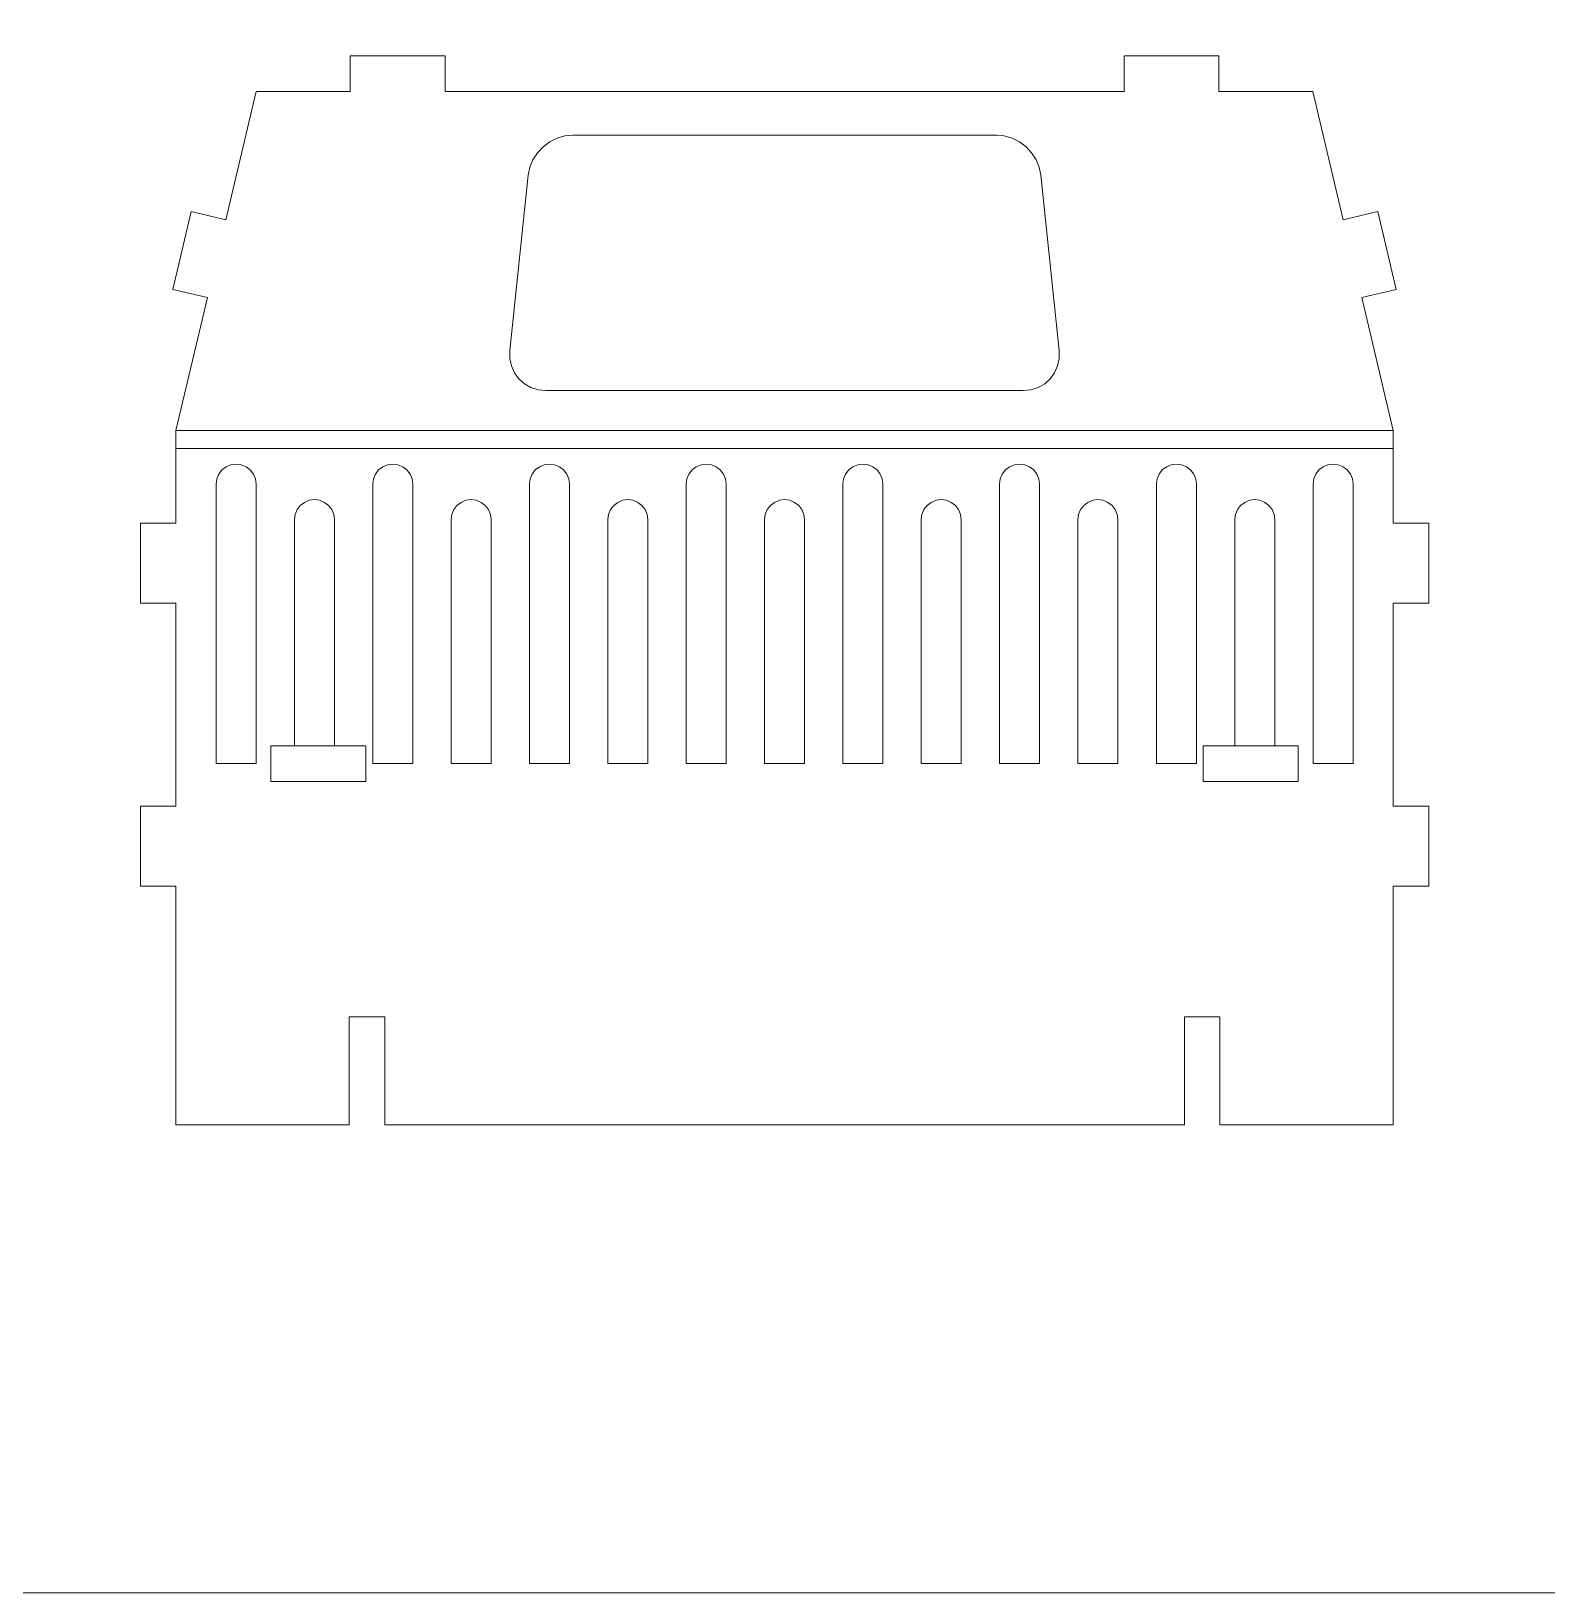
# Model space of a CAD drawing. Header units: millimetres. Extents: x -516 to 519, y -297 to 340.
# Drawn here: x 196.8 to 324.6, y 42.9 to 174.5 of the extents above; entities that cross this region are included whole.
import ezdxf

# ---------------------------------------------------------------- set-up
doc = ezdxf.new("R2010")
doc.units = ezdxf.units.MM
doc.header["$MEASUREMENT"] = 0
doc.layers.add('layer 1', color=7, linetype='Continuous')

msp = doc.modelspace()

# ---------------------------------------------------------------- linework, layer by layer
at = {"layer": 'layer 1', "color": 242, "lineweight": 18}
msp.add_open_spline([(-18.9439, 249.3798), (-18.9439, 249.3798), (506.06, 249.3798), (506.06, 249.3798), (506.06, 249.3798), (506.06, 42.8579), (506.06, 42.8579), (506.06, 42.8579), (-18.9439, 42.8579), (-18.9439, 42.8579), (-18.9439, 42.8579), (-18.9439, 249.3798), (-18.9439, 249.3798)], degree=3, knots=[0, 0, 0, 0, 0.25, 0.25, 0.25, 0.5, 0.5, 0.5, 0.75, 0.75, 0.75, 1, 1, 1, 1], dxfattribs=at)
at = {"layer": 'layer 1', "color": 250, "lineweight": 18}
for points, knots in [([(231.7185, 169.4248), (231.7185, 169.4248), (288.9731, 169.4248), (288.9731, 169.4248), (288.9731, 169.4248), (288.9731, 172.4263), (288.9731, 172.4263), (288.9731, 172.4263), (296.9767, 172.4263), (296.9767, 172.4263), (296.9767, 172.4263), (296.9767, 169.4248), (296.9767, 169.4248), (296.9767, 169.4248), (304.9071, 169.4248), (304.9071, 169.4248), (304.9071, 169.4248), (307.4625, 158.6049), (307.4625, 158.6049), (307.4625, 158.6049), (310.3837, 159.2948), (310.3837, 159.2948), (310.3837, 159.2948), (311.9348, 152.7263), (311.9348, 152.7263), (311.9348, 152.7263), (309.0136, 152.0363), (309.0136, 152.0363), (309.0136, 152.0363), (311.6626, 140.8212), (311.6626, 140.8212), (311.6626, 140.8212), (311.6626, 139.3204), (311.6626, 139.3204), (311.6626, 139.3204), (311.6626, 133.0297), (311.6626, 133.0297), (311.6626, 133.0297), (314.6641, 133.0297), (314.6641, 133.0297), (314.6641, 133.0297), (314.6641, 126.2808), (314.6641, 126.2808), (314.6641, 126.2808), (311.6626, 126.2808), (311.6626, 126.2808), (311.6626, 126.2808), (311.6626, 109.1597), (311.6626, 109.1597), (311.6626, 109.1597), (314.6641, 109.1597), (314.6641, 109.1597), (314.6641, 109.1597), (314.6641, 102.4103), (314.6641, 102.4103), (314.6641, 102.4103), (311.6626, 102.4103), (311.6626, 102.4103), (311.6626, 102.4103), (311.6626, 82.3157), (311.6626, 82.3157), (311.6626, 82.3157), (297.0615, 82.3157), (297.0615, 82.3157), (297.0615, 82.3157), (297.0615, 91.4051), (297.0615, 91.4051), (297.0615, 91.4051), (294.0598, 91.4051), (294.0598, 91.4051), (294.0598, 91.4051), (294.0598, 82.3157), (294.0598, 82.3157), (294.0598, 82.3157), (226.6285, 82.3157), (226.6285, 82.3157), (226.6285, 82.3157), (226.6285, 91.4051), (226.6285, 91.4051), (226.6285, 91.4051), (223.6268, 91.4051), (223.6268, 91.4051), (223.6268, 91.4051), (223.6268, 82.3157), (223.6268, 82.3157), (223.6268, 82.3157), (209.0291, 82.3157), (209.0291, 82.3157), (209.0291, 82.3157), (209.0291, 102.4103), (209.0291, 102.4103), (209.0291, 102.4103), (206.0281, 102.4103), (206.0281, 102.4103), (206.0281, 102.4103), (206.0281, 109.1597), (206.0281, 109.1597), (206.0281, 109.1597), (209.0291, 109.1597), (209.0291, 109.1597), (209.0291, 109.1597), (209.0291, 126.2808), (209.0291, 126.2808), (209.0291, 126.2808), (206.0281, 126.2808), (206.0281, 126.2808), (206.0281, 126.2808), (206.0281, 133.0297), (206.0281, 133.0297), (206.0281, 133.0297), (209.0291, 133.0297), (209.0291, 133.0297), (209.0291, 133.0297), (209.0291, 139.3204), (209.0291, 139.3204), (209.0291, 139.3204), (209.0291, 140.8212), (209.0291, 140.8212), (209.0291, 140.8212), (211.678, 152.0363), (211.678, 152.0363), (211.678, 152.0363), (208.7568, 152.7263), (208.7568, 152.7263), (208.7568, 152.7263), (210.3078, 159.2948), (210.3078, 159.2948), (210.3078, 159.2948), (213.229, 158.6049), (213.229, 158.6049), (213.229, 158.6049), (215.7845, 169.4248), (215.7845, 169.4248), (215.7845, 169.4248), (223.7148, 169.4248), (223.7148, 169.4248), (223.7148, 169.4248), (223.7148, 172.4263), (223.7148, 172.4263), (223.7148, 172.4263), (231.7185, 172.4263), (231.7185, 172.4263), (231.7185, 172.4263), (231.7185, 169.4248), (231.7185, 169.4248)], [0, 0, 0, 0, 0.02083333, 0.02083333, 0.02083333, 0.04166667, 0.04166667, 0.04166667, 0.0625, 0.0625, 0.0625, 0.08333333, 0.08333333, 0.08333333, 0.10416667, 0.10416667, 0.10416667, 0.125, 0.125, 0.125, 0.14583333, 0.14583333, 0.14583333, 0.16666667, 0.16666667, 0.16666667, 0.1875, 0.1875, 0.1875, 0.20833333, 0.20833333, 0.20833333, 0.22916667, 0.22916667, 0.22916667, 0.25, 0.25, 0.25, 0.27083333, 0.27083333, 0.27083333, 0.29166667, 0.29166667, 0.29166667, 0.3125, 0.3125, 0.3125, 0.33333333, 0.33333333, 0.33333333, 0.35416667, 0.35416667, 0.35416667, 0.375, 0.375, 0.375, 0.39583333, 0.39583333, 0.39583333, 0.41666667, 0.41666667, 0.41666667, 0.4375, 0.4375, 0.4375, 0.45833333, 0.45833333, 0.45833333, 0.47916667, 0.47916667, 0.47916667, 0.5, 0.5, 0.5, 0.52083333, 0.52083333, 0.52083333, 0.54166667, 0.54166667, 0.54166667, 0.5625, 0.5625, 0.5625, 0.58333333, 0.58333333, 0.58333333, 0.60416667, 0.60416667, 0.60416667, 0.625, 0.625, 0.625, 0.64583333, 0.64583333, 0.64583333, 0.66666667, 0.66666667, 0.66666667, 0.6875, 0.6875, 0.6875, 0.70833333, 0.70833333, 0.70833333, 0.72916667, 0.72916667, 0.72916667, 0.75, 0.75, 0.75, 0.77083333, 0.77083333, 0.77083333, 0.79166667, 0.79166667, 0.79166667, 0.8125, 0.8125, 0.8125, 0.83333333, 0.83333333, 0.83333333, 0.85416667, 0.85416667, 0.85416667, 0.875, 0.875, 0.875, 0.89583333, 0.89583333, 0.89583333, 0.91666667, 0.91666667, 0.91666667, 0.9375, 0.9375, 0.9375, 0.95833333, 0.95833333, 0.95833333, 0.97916667, 0.97916667, 0.97916667, 1, 1, 1, 1]), ([(240.2356, 144.1956), (240.2356, 144.1956), (280.4566, 144.1956), (280.4566, 144.1956), (280.4566, 144.1956), (281.1116, 144.2607), (281.1116, 144.2607), (281.1116, 144.2607), (281.7282, 144.4527), (281.7282, 144.4527), (281.7282, 144.4527), (282.2821, 144.7648), (282.2821, 144.7648), (282.2821, 144.7648), (282.7524, 145.1842), (282.7524, 145.1842), (282.7524, 145.1842), (283.1207, 145.6959), (283.1207, 145.6959), (283.1207, 145.6959), (283.3734, 146.2793), (283.3734, 146.2793), (283.3734, 146.2793), (283.5003, 146.9124), (283.5003, 146.9124), (283.5003, 146.9124), (283.497, 147.5706), (283.497, 147.5706), (283.497, 147.5706), (281.9519, 162.3642), (281.9519, 162.3642), (281.9519, 162.3642), (281.818, 163.0226), (281.818, 163.0226), (281.818, 163.0226), (281.5589, 163.6556), (281.5589, 163.6556), (281.5589, 163.6556), (281.1843, 164.239), (281.1843, 164.239), (281.1843, 164.239), (280.7091, 164.7501), (280.7091, 164.7501), (280.7091, 164.7501), (280.151, 165.1701), (280.151, 165.1701), (280.151, 165.1701), (279.532, 165.4816), (279.532, 165.4816), (279.532, 165.4816), (278.8754, 165.6736), (278.8754, 165.6736), (278.8754, 165.6736), (278.2068, 165.7387), (278.2068, 165.7387), (278.2068, 165.7387), (242.4848, 165.7387), (242.4848, 165.7387), (242.4848, 165.7387), (241.8162, 165.6736), (241.8162, 165.6736), (241.8162, 165.6736), (241.1602, 165.4816), (241.1602, 165.4816), (241.1602, 165.4816), (240.5407, 165.1701), (240.5407, 165.1701), (240.5407, 165.1701), (239.9825, 164.7501), (239.9825, 164.7501), (239.9825, 164.7501), (239.5073, 164.239), (239.5073, 164.239), (239.5073, 164.239), (239.1329, 163.6556), (239.1329, 163.6556), (239.1329, 163.6556), (238.8736, 163.0226), (238.8736, 163.0226), (238.8736, 163.0226), (238.7397, 162.3642), (238.7397, 162.3642), (238.7397, 162.3642), (237.1947, 147.5706), (237.1947, 147.5706), (237.1947, 147.5706), (237.1913, 146.9124), (237.1913, 146.9124), (237.1913, 146.9124), (237.3182, 146.2793), (237.3182, 146.2793), (237.3182, 146.2793), (237.5708, 145.6959), (237.5708, 145.6959), (237.5708, 145.6959), (237.9392, 145.1842), (237.9392, 145.1842), (237.9392, 145.1842), (238.41, 144.7648), (238.41, 144.7648), (238.41, 144.7648), (238.9638, 144.4527), (238.9638, 144.4527), (238.9638, 144.4527), (239.58, 144.2607), (239.58, 144.2607), (239.58, 144.2607), (240.2356, 144.1956), (240.2356, 144.1956)], [0, 0, 0, 0, 0.02777778, 0.02777778, 0.02777778, 0.05555556, 0.05555556, 0.05555556, 0.08333333, 0.08333333, 0.08333333, 0.11111111, 0.11111111, 0.11111111, 0.13888889, 0.13888889, 0.13888889, 0.16666667, 0.16666667, 0.16666667, 0.19444444, 0.19444444, 0.19444444, 0.22222222, 0.22222222, 0.22222222, 0.25, 0.25, 0.25, 0.27777778, 0.27777778, 0.27777778, 0.30555556, 0.30555556, 0.30555556, 0.33333333, 0.33333333, 0.33333333, 0.36111111, 0.36111111, 0.36111111, 0.38888889, 0.38888889, 0.38888889, 0.41666667, 0.41666667, 0.41666667, 0.44444444, 0.44444444, 0.44444444, 0.47222222, 0.47222222, 0.47222222, 0.5, 0.5, 0.5, 0.52777778, 0.52777778, 0.52777778, 0.55555556, 0.55555556, 0.55555556, 0.58333333, 0.58333333, 0.58333333, 0.61111111, 0.61111111, 0.61111111, 0.63888889, 0.63888889, 0.63888889, 0.66666667, 0.66666667, 0.66666667, 0.69444444, 0.69444444, 0.69444444, 0.72222222, 0.72222222, 0.72222222, 0.75, 0.75, 0.75, 0.77777778, 0.77777778, 0.77777778, 0.80555556, 0.80555556, 0.80555556, 0.83333333, 0.83333333, 0.83333333, 0.86111111, 0.86111111, 0.86111111, 0.88888889, 0.88888889, 0.88888889, 0.91666667, 0.91666667, 0.91666667, 0.94444444, 0.94444444, 0.94444444, 0.97222222, 0.97222222, 0.97222222, 1, 1, 1, 1]), ([(222.3864, 114.2516), (222.3864, 114.2516), (219.0118, 114.2516), (219.0118, 114.2516), (219.0118, 114.2516), (217.0332, 114.2516), (217.0332, 114.2516), (217.0332, 114.2516), (217.0332, 111.2499), (217.0332, 111.2499), (217.0332, 111.2499), (225.0368, 111.2499), (225.0368, 111.2499), (225.0368, 111.2499), (225.0368, 114.2516), (225.0368, 114.2516), (225.0368, 114.2516), (222.3864, 114.2516), (222.3864, 114.2516)], [0, 0, 0, 0, 0.16666667, 0.16666667, 0.16666667, 0.33333333, 0.33333333, 0.33333333, 0.5, 0.5, 0.5, 0.66666667, 0.66666667, 0.66666667, 0.83333333, 0.83333333, 0.83333333, 1, 1, 1, 1]), ([(301.6802, 114.2516), (301.6802, 114.2516), (298.3052, 114.2516), (298.3052, 114.2516), (298.3052, 114.2516), (295.6547, 114.2516), (295.6547, 114.2516), (295.6547, 114.2516), (295.6547, 111.2499), (295.6547, 111.2499), (295.6547, 111.2499), (303.6584, 111.2499), (303.6584, 111.2499), (303.6584, 111.2499), (303.6584, 114.2516), (303.6584, 114.2516), (303.6584, 114.2516), (301.6802, 114.2516), (301.6802, 114.2516)], [0, 0, 0, 0, 0.16666667, 0.16666667, 0.16666667, 0.33333333, 0.33333333, 0.33333333, 0.5, 0.5, 0.5, 0.66666667, 0.66666667, 0.66666667, 0.83333333, 0.83333333, 0.83333333, 1, 1, 1, 1])]:
    msp.add_open_spline(points, degree=3, knots=knots, dxfattribs=at)
at = {"layer": 'layer 1', "color": 114, "lineweight": 18}
for points, knots in [([(311.6627, 139.3203), (311.6627, 139.3203), (209.0291, 139.3203), (209.0291, 139.3203), (209.0291, 139.3203), (209.0291, 140.8212), (209.0291, 140.8212), (209.0291, 140.8212), (311.6627, 140.8212), (311.6627, 140.8212), (311.6627, 140.8212), (311.6627, 139.3203), (311.6627, 139.3203)], [0, 0, 0, 0, 0.25, 0.25, 0.25, 0.5, 0.5, 0.5, 0.75, 0.75, 0.75, 1, 1, 1, 1]), ([(212.4041, 112.7507), (212.4041, 112.7507), (212.4041, 136.3193), (212.4041, 136.3193), (212.4041, 136.3193), (212.4615, 136.7556), (212.4615, 136.7556), (212.4615, 136.7556), (212.6299, 137.163), (212.6299, 137.163), (212.6299, 137.163), (212.8984, 137.5123), (212.8984, 137.5123), (212.8984, 137.5123), (213.2477, 137.7803), (213.2477, 137.7803), (213.2477, 137.7803), (213.6545, 137.9492), (213.6545, 137.9492), (213.6545, 137.9492), (214.0912, 138.0066), (214.0912, 138.0066), (214.0912, 138.0066), (214.5275, 137.9492), (214.5275, 137.9492), (214.5275, 137.9492), (214.9349, 137.7803), (214.9349, 137.7803), (214.9349, 137.7803), (215.2843, 137.5123), (215.2843, 137.5123), (215.2843, 137.5123), (215.5522, 137.163), (215.5522, 137.163), (215.5522, 137.163), (215.7212, 136.7556), (215.7212, 136.7556), (215.7212, 136.7556), (215.7785, 136.3193), (215.7785, 136.3193), (215.7785, 136.3193), (215.7785, 112.7507), (215.7785, 112.7507), (215.7785, 112.7507), (212.4041, 112.7507), (212.4041, 112.7507)], [0, 0, 0, 0, 0.06666667, 0.06666667, 0.06666667, 0.13333333, 0.13333333, 0.13333333, 0.2, 0.2, 0.2, 0.26666667, 0.26666667, 0.26666667, 0.33333333, 0.33333333, 0.33333333, 0.4, 0.4, 0.4, 0.46666667, 0.46666667, 0.46666667, 0.53333333, 0.53333333, 0.53333333, 0.6, 0.6, 0.6, 0.66666667, 0.66666667, 0.66666667, 0.73333333, 0.73333333, 0.73333333, 0.8, 0.8, 0.8, 0.86666667, 0.86666667, 0.86666667, 0.93333333, 0.93333333, 0.93333333, 1, 1, 1, 1]), ([(225.6197, 112.7507), (225.6197, 112.7507), (225.6197, 136.3193), (225.6197, 136.3193), (225.6197, 136.3193), (225.6771, 136.7556), (225.6771, 136.7556), (225.6771, 136.7556), (225.8455, 137.163), (225.8455, 137.163), (225.8455, 137.163), (226.114, 137.5123), (226.114, 137.5123), (226.114, 137.5123), (226.4633, 137.7803), (226.4633, 137.7803), (226.4633, 137.7803), (226.8701, 137.9492), (226.8701, 137.9492), (226.8701, 137.9492), (227.307, 138.0066), (227.307, 138.0066), (227.307, 138.0066), (227.7433, 137.9492), (227.7433, 137.9492), (227.7433, 137.9492), (228.1506, 137.7803), (228.1506, 137.7803), (228.1506, 137.7803), (228.4999, 137.5123), (228.4999, 137.5123), (228.4999, 137.5123), (228.7678, 137.163), (228.7678, 137.163), (228.7678, 137.163), (228.9368, 136.7556), (228.9368, 136.7556), (228.9368, 136.7556), (228.9941, 136.3193), (228.9941, 136.3193), (228.9941, 136.3193), (228.9941, 112.7507), (228.9941, 112.7507), (228.9941, 112.7507), (225.6197, 112.7507), (225.6197, 112.7507)], [0, 0, 0, 0, 0.06666667, 0.06666667, 0.06666667, 0.13333333, 0.13333333, 0.13333333, 0.2, 0.2, 0.2, 0.26666667, 0.26666667, 0.26666667, 0.33333333, 0.33333333, 0.33333333, 0.4, 0.4, 0.4, 0.46666667, 0.46666667, 0.46666667, 0.53333333, 0.53333333, 0.53333333, 0.6, 0.6, 0.6, 0.66666667, 0.66666667, 0.66666667, 0.73333333, 0.73333333, 0.73333333, 0.8, 0.8, 0.8, 0.86666667, 0.86666667, 0.86666667, 0.93333333, 0.93333333, 0.93333333, 1, 1, 1, 1]), ([(242.2099, 112.7507), (242.2099, 112.7507), (242.2099, 136.3193), (242.2099, 136.3193), (242.2099, 136.3193), (242.1524, 136.7556), (242.1524, 136.7556), (242.1524, 136.7556), (241.9834, 137.163), (241.9834, 137.163), (241.9834, 137.163), (241.7156, 137.5123), (241.7156, 137.5123), (241.7156, 137.5123), (241.3663, 137.7803), (241.3663, 137.7803), (241.3663, 137.7803), (240.9589, 137.9492), (240.9589, 137.9492), (240.9589, 137.9492), (240.5226, 138.0066), (240.5226, 138.0066), (240.5226, 138.0066), (240.0857, 137.9492), (240.0857, 137.9492), (240.0857, 137.9492), (239.6791, 137.7803), (239.6791, 137.7803), (239.6791, 137.7803), (239.3297, 137.5123), (239.3297, 137.5123), (239.3297, 137.5123), (239.0611, 137.163), (239.0611, 137.163), (239.0611, 137.163), (238.8928, 136.7556), (238.8928, 136.7556), (238.8928, 136.7556), (238.8353, 136.3193), (238.8353, 136.3193), (238.8353, 136.3193), (238.8353, 112.7507), (238.8353, 112.7507), (238.8353, 112.7507), (242.2099, 112.7507), (242.2099, 112.7507)], [0, 0, 0, 0, 0.06666667, 0.06666667, 0.06666667, 0.13333333, 0.13333333, 0.13333333, 0.2, 0.2, 0.2, 0.26666667, 0.26666667, 0.26666667, 0.33333333, 0.33333333, 0.33333333, 0.4, 0.4, 0.4, 0.46666667, 0.46666667, 0.46666667, 0.53333333, 0.53333333, 0.53333333, 0.6, 0.6, 0.6, 0.66666667, 0.66666667, 0.66666667, 0.73333333, 0.73333333, 0.73333333, 0.8, 0.8, 0.8, 0.86666667, 0.86666667, 0.86666667, 0.93333333, 0.93333333, 0.93333333, 1, 1, 1, 1]), ([(255.4255, 112.7507), (255.4255, 112.7507), (255.4255, 136.3193), (255.4255, 136.3193), (255.4255, 136.3193), (255.3681, 136.7556), (255.3681, 136.7556), (255.3681, 136.7556), (255.1992, 137.163), (255.1992, 137.163), (255.1992, 137.163), (254.9312, 137.5123), (254.9312, 137.5123), (254.9312, 137.5123), (254.5819, 137.7803), (254.5819, 137.7803), (254.5819, 137.7803), (254.1746, 137.9492), (254.1746, 137.9492), (254.1746, 137.9492), (253.7384, 138.0066), (253.7384, 138.0066), (253.7384, 138.0066), (253.3015, 137.9492), (253.3015, 137.9492), (253.3015, 137.9492), (252.8947, 137.7803), (252.8947, 137.7803), (252.8947, 137.7803), (252.5453, 137.5123), (252.5453, 137.5123), (252.5453, 137.5123), (252.2769, 137.163), (252.2769, 137.163), (252.2769, 137.163), (252.1084, 136.7556), (252.1084, 136.7556), (252.1084, 136.7556), (252.0511, 136.3193), (252.0511, 136.3193), (252.0511, 136.3193), (252.0511, 112.7507), (252.0511, 112.7507), (252.0511, 112.7507), (255.4255, 112.7507), (255.4255, 112.7507)], [0, 0, 0, 0, 0.06666667, 0.06666667, 0.06666667, 0.13333333, 0.13333333, 0.13333333, 0.2, 0.2, 0.2, 0.26666667, 0.26666667, 0.26666667, 0.33333333, 0.33333333, 0.33333333, 0.4, 0.4, 0.4, 0.46666667, 0.46666667, 0.46666667, 0.53333333, 0.53333333, 0.53333333, 0.6, 0.6, 0.6, 0.66666667, 0.66666667, 0.66666667, 0.73333333, 0.73333333, 0.73333333, 0.8, 0.8, 0.8, 0.86666667, 0.86666667, 0.86666667, 0.93333333, 0.93333333, 0.93333333, 1, 1, 1, 1]), ([(268.6411, 136.3193), (268.6411, 136.3193), (268.6411, 112.7507), (268.6411, 112.7507), (268.6411, 112.7507), (265.2666, 112.7507), (265.2666, 112.7507), (265.2666, 112.7507), (265.2666, 136.3193), (265.2666, 136.3193), (265.2666, 136.3193), (265.3241, 136.7556), (265.3241, 136.7556), (265.3241, 136.7556), (265.4924, 137.163), (265.4924, 137.163), (265.4924, 137.163), (265.7604, 137.5123), (265.7604, 137.5123), (265.7604, 137.5123), (266.1103, 137.7803), (266.1103, 137.7803), (266.1103, 137.7803), (266.517, 137.9492), (266.517, 137.9492), (266.517, 137.9492), (266.9539, 138.0066), (266.9539, 138.0066), (266.9539, 138.0066), (267.3901, 137.9492), (267.3901, 137.9492), (267.3901, 137.9492), (267.7974, 137.7803), (267.7974, 137.7803), (267.7974, 137.7803), (268.1469, 137.5123), (268.1469, 137.5123), (268.1469, 137.5123), (268.4147, 137.163), (268.4147, 137.163), (268.4147, 137.163), (268.5836, 136.7556), (268.5836, 136.7556), (268.5836, 136.7556), (268.6411, 136.3193), (268.6411, 136.3193)], [0, 0, 0, 0, 0.06666667, 0.06666667, 0.06666667, 0.13333333, 0.13333333, 0.13333333, 0.2, 0.2, 0.2, 0.26666667, 0.26666667, 0.26666667, 0.33333333, 0.33333333, 0.33333333, 0.4, 0.4, 0.4, 0.46666667, 0.46666667, 0.46666667, 0.53333333, 0.53333333, 0.53333333, 0.6, 0.6, 0.6, 0.66666667, 0.66666667, 0.66666667, 0.73333333, 0.73333333, 0.73333333, 0.8, 0.8, 0.8, 0.86666667, 0.86666667, 0.86666667, 0.93333333, 0.93333333, 0.93333333, 1, 1, 1, 1]), ([(281.8568, 136.3193), (281.8568, 136.3193), (281.8568, 112.7507), (281.8568, 112.7507), (281.8568, 112.7507), (278.4824, 112.7507), (278.4824, 112.7507), (278.4824, 112.7507), (278.4824, 136.3193), (278.4824, 136.3193), (278.4824, 136.3193), (278.5397, 136.7556), (278.5397, 136.7556), (278.5397, 136.7556), (278.7082, 137.163), (278.7082, 137.163), (278.7082, 137.163), (278.976, 137.5123), (278.976, 137.5123), (278.976, 137.5123), (279.3259, 137.7803), (279.3259, 137.7803), (279.3259, 137.7803), (279.7327, 137.9492), (279.7327, 137.9492), (279.7327, 137.9492), (280.1696, 138.0066), (280.1696, 138.0066), (280.1696, 138.0066), (280.6059, 137.9492), (280.6059, 137.9492), (280.6059, 137.9492), (281.0132, 137.7803), (281.0132, 137.7803), (281.0132, 137.7803), (281.3625, 137.5123), (281.3625, 137.5123), (281.3625, 137.5123), (281.6305, 137.163), (281.6305, 137.163), (281.6305, 137.163), (281.7994, 136.7556), (281.7994, 136.7556), (281.7994, 136.7556), (281.8568, 136.3193), (281.8568, 136.3193)], [0, 0, 0, 0, 0.06666667, 0.06666667, 0.06666667, 0.13333333, 0.13333333, 0.13333333, 0.2, 0.2, 0.2, 0.26666667, 0.26666667, 0.26666667, 0.33333333, 0.33333333, 0.33333333, 0.4, 0.4, 0.4, 0.46666667, 0.46666667, 0.46666667, 0.53333333, 0.53333333, 0.53333333, 0.6, 0.6, 0.6, 0.66666667, 0.66666667, 0.66666667, 0.73333333, 0.73333333, 0.73333333, 0.8, 0.8, 0.8, 0.86666667, 0.86666667, 0.86666667, 0.93333333, 0.93333333, 0.93333333, 1, 1, 1, 1]), ([(295.0725, 136.3193), (295.0725, 136.3193), (295.0725, 112.7507), (295.0725, 112.7507), (295.0725, 112.7507), (291.698, 112.7507), (291.698, 112.7507), (291.698, 112.7507), (291.698, 136.3193), (291.698, 136.3193), (291.698, 136.3193), (291.7555, 136.7556), (291.7555, 136.7556), (291.7555, 136.7556), (291.9238, 137.163), (291.9238, 137.163), (291.9238, 137.163), (292.1917, 137.5123), (292.1917, 137.5123), (292.1917, 137.5123), (292.5417, 137.7803), (292.5417, 137.7803), (292.5417, 137.7803), (292.9484, 137.9492), (292.9484, 137.9492), (292.9484, 137.9492), (293.3852, 138.0066), (293.3852, 138.0066), (293.3852, 138.0066), (293.8215, 137.9492), (293.8215, 137.9492), (293.8215, 137.9492), (294.2288, 137.7803), (294.2288, 137.7803), (294.2288, 137.7803), (294.5783, 137.5123), (294.5783, 137.5123), (294.5783, 137.5123), (294.8461, 137.163), (294.8461, 137.163), (294.8461, 137.163), (295.015, 136.7556), (295.015, 136.7556), (295.015, 136.7556), (295.0725, 136.3193), (295.0725, 136.3193)], [0, 0, 0, 0, 0.06666667, 0.06666667, 0.06666667, 0.13333333, 0.13333333, 0.13333333, 0.2, 0.2, 0.2, 0.26666667, 0.26666667, 0.26666667, 0.33333333, 0.33333333, 0.33333333, 0.4, 0.4, 0.4, 0.46666667, 0.46666667, 0.46666667, 0.53333333, 0.53333333, 0.53333333, 0.6, 0.6, 0.6, 0.66666667, 0.66666667, 0.66666667, 0.73333333, 0.73333333, 0.73333333, 0.8, 0.8, 0.8, 0.86666667, 0.86666667, 0.86666667, 0.93333333, 0.93333333, 0.93333333, 1, 1, 1, 1]), ([(308.2881, 136.3193), (308.2881, 136.3193), (308.2881, 112.7507), (308.2881, 112.7507), (308.2881, 112.7507), (304.9131, 112.7507), (304.9131, 112.7507), (304.9131, 112.7507), (304.9131, 136.3193), (304.9131, 136.3193), (304.9131, 136.3193), (304.9711, 136.7556), (304.9711, 136.7556), (304.9711, 136.7556), (305.1395, 137.163), (305.1395, 137.163), (305.1395, 137.163), (305.4074, 137.5123), (305.4074, 137.5123), (305.4074, 137.5123), (305.7573, 137.7803), (305.7573, 137.7803), (305.7573, 137.7803), (306.1641, 137.9492), (306.1641, 137.9492), (306.1641, 137.9492), (306.6009, 138.0066), (306.6009, 138.0066), (306.6009, 138.0066), (307.0373, 137.9492), (307.0373, 137.9492), (307.0373, 137.9492), (307.4446, 137.7803), (307.4446, 137.7803), (307.4446, 137.7803), (307.7939, 137.5123), (307.7939, 137.5123), (307.7939, 137.5123), (308.0618, 137.163), (308.0618, 137.163), (308.0618, 137.163), (308.2308, 136.7556), (308.2308, 136.7556), (308.2308, 136.7556), (308.2881, 136.3193), (308.2881, 136.3193)], [0, 0, 0, 0, 0.06666667, 0.06666667, 0.06666667, 0.13333333, 0.13333333, 0.13333333, 0.2, 0.2, 0.2, 0.26666667, 0.26666667, 0.26666667, 0.33333333, 0.33333333, 0.33333333, 0.4, 0.4, 0.4, 0.46666667, 0.46666667, 0.46666667, 0.53333333, 0.53333333, 0.53333333, 0.6, 0.6, 0.6, 0.66666667, 0.66666667, 0.66666667, 0.73333333, 0.73333333, 0.73333333, 0.8, 0.8, 0.8, 0.86666667, 0.86666667, 0.86666667, 0.93333333, 0.93333333, 0.93333333, 1, 1, 1, 1]), ([(222.3864, 114.2516), (222.3864, 114.2516), (222.3864, 133.3178), (222.3864, 133.3178), (222.3864, 133.3178), (222.3289, 133.7547), (222.3289, 133.7547), (222.3289, 133.7547), (222.16, 134.1614), (222.16, 134.1614), (222.16, 134.1614), (221.8922, 134.5107), (221.8922, 134.5107), (221.8922, 134.5107), (221.5427, 134.7787), (221.5427, 134.7787), (221.5427, 134.7787), (221.1354, 134.9476), (221.1354, 134.9476), (221.1354, 134.9476), (220.6991, 135.0051), (220.6991, 135.0051), (220.6991, 135.0051), (220.2622, 134.9476), (220.2622, 134.9476), (220.2622, 134.9476), (219.8556, 134.7787), (219.8556, 134.7787), (219.8556, 134.7787), (219.5061, 134.5107), (219.5061, 134.5107), (219.5061, 134.5107), (219.2377, 134.1614), (219.2377, 134.1614), (219.2377, 134.1614), (219.0693, 133.7547), (219.0693, 133.7547), (219.0693, 133.7547), (219.0119, 133.3178), (219.0119, 133.3178), (219.0119, 133.3178), (219.0119, 114.2516), (219.0119, 114.2516), (219.0119, 114.2516), (222.3864, 114.2516), (222.3864, 114.2516)], [0, 0, 0, 0, 0.06666667, 0.06666667, 0.06666667, 0.13333333, 0.13333333, 0.13333333, 0.2, 0.2, 0.2, 0.26666667, 0.26666667, 0.26666667, 0.33333333, 0.33333333, 0.33333333, 0.4, 0.4, 0.4, 0.46666667, 0.46666667, 0.46666667, 0.53333333, 0.53333333, 0.53333333, 0.6, 0.6, 0.6, 0.66666667, 0.66666667, 0.66666667, 0.73333333, 0.73333333, 0.73333333, 0.8, 0.8, 0.8, 0.86666667, 0.86666667, 0.86666667, 0.93333333, 0.93333333, 0.93333333, 1, 1, 1, 1]), ([(235.602, 112.7507), (235.602, 112.7507), (235.602, 133.3178), (235.602, 133.3178), (235.602, 133.3178), (235.5446, 133.7547), (235.5446, 133.7547), (235.5446, 133.7547), (235.3757, 134.1614), (235.3757, 134.1614), (235.3757, 134.1614), (235.1078, 134.5107), (235.1078, 134.5107), (235.1078, 134.5107), (234.7584, 134.7787), (234.7584, 134.7787), (234.7584, 134.7787), (234.3511, 134.9476), (234.3511, 134.9476), (234.3511, 134.9476), (233.9147, 135.0051), (233.9147, 135.0051), (233.9147, 135.0051), (233.478, 134.9476), (233.478, 134.9476), (233.478, 134.9476), (233.0712, 134.7787), (233.0712, 134.7787), (233.0712, 134.7787), (232.7218, 134.5107), (232.7218, 134.5107), (232.7218, 134.5107), (232.4534, 134.1614), (232.4534, 134.1614), (232.4534, 134.1614), (232.285, 133.7547), (232.285, 133.7547), (232.285, 133.7547), (232.2276, 133.3178), (232.2276, 133.3178), (232.2276, 133.3178), (232.2276, 112.7507), (232.2276, 112.7507), (232.2276, 112.7507), (235.602, 112.7507), (235.602, 112.7507)], [0, 0, 0, 0, 0.06666667, 0.06666667, 0.06666667, 0.13333333, 0.13333333, 0.13333333, 0.2, 0.2, 0.2, 0.26666667, 0.26666667, 0.26666667, 0.33333333, 0.33333333, 0.33333333, 0.4, 0.4, 0.4, 0.46666667, 0.46666667, 0.46666667, 0.53333333, 0.53333333, 0.53333333, 0.6, 0.6, 0.6, 0.66666667, 0.66666667, 0.66666667, 0.73333333, 0.73333333, 0.73333333, 0.8, 0.8, 0.8, 0.86666667, 0.86666667, 0.86666667, 0.93333333, 0.93333333, 0.93333333, 1, 1, 1, 1]), ([(248.8178, 112.7507), (248.8178, 112.7507), (248.8178, 133.3178), (248.8178, 133.3178), (248.8178, 133.3178), (248.7603, 133.7547), (248.7603, 133.7547), (248.7603, 133.7547), (248.5913, 134.1614), (248.5913, 134.1614), (248.5913, 134.1614), (248.3235, 134.5107), (248.3235, 134.5107), (248.3235, 134.5107), (247.974, 134.7787), (247.974, 134.7787), (247.974, 134.7787), (247.5668, 134.9476), (247.5668, 134.9476), (247.5668, 134.9476), (247.1305, 135.0051), (247.1305, 135.0051), (247.1305, 135.0051), (246.6936, 134.9476), (246.6936, 134.9476), (246.6936, 134.9476), (246.2869, 134.7787), (246.2869, 134.7787), (246.2869, 134.7787), (245.9375, 134.5107), (245.9375, 134.5107), (245.9375, 134.5107), (245.669, 134.1614), (245.669, 134.1614), (245.669, 134.1614), (245.5007, 133.7547), (245.5007, 133.7547), (245.5007, 133.7547), (245.4432, 133.3178), (245.4432, 133.3178), (245.4432, 133.3178), (245.4432, 112.7507), (245.4432, 112.7507), (245.4432, 112.7507), (248.8178, 112.7507), (248.8178, 112.7507)], [0, 0, 0, 0, 0.06666667, 0.06666667, 0.06666667, 0.13333333, 0.13333333, 0.13333333, 0.2, 0.2, 0.2, 0.26666667, 0.26666667, 0.26666667, 0.33333333, 0.33333333, 0.33333333, 0.4, 0.4, 0.4, 0.46666667, 0.46666667, 0.46666667, 0.53333333, 0.53333333, 0.53333333, 0.6, 0.6, 0.6, 0.66666667, 0.66666667, 0.66666667, 0.73333333, 0.73333333, 0.73333333, 0.8, 0.8, 0.8, 0.86666667, 0.86666667, 0.86666667, 0.93333333, 0.93333333, 0.93333333, 1, 1, 1, 1]), ([(262.0334, 133.3178), (262.0334, 133.3178), (262.0334, 112.7507), (262.0334, 112.7507), (262.0334, 112.7507), (258.659, 112.7507), (258.659, 112.7507), (258.659, 112.7507), (258.659, 133.3178), (258.659, 133.3178), (258.659, 133.3178), (258.7163, 133.7547), (258.7163, 133.7547), (258.7163, 133.7547), (258.8848, 134.1614), (258.8848, 134.1614), (258.8848, 134.1614), (259.1532, 134.5107), (259.1532, 134.5107), (259.1532, 134.5107), (259.5025, 134.7787), (259.5025, 134.7787), (259.5025, 134.7787), (259.9094, 134.9476), (259.9094, 134.9476), (259.9094, 134.9476), (260.3461, 135.0051), (260.3461, 135.0051), (260.3461, 135.0051), (260.7825, 134.9476), (260.7825, 134.9476), (260.7825, 134.9476), (261.1898, 134.7787), (261.1898, 134.7787), (261.1898, 134.7787), (261.5391, 134.5107), (261.5391, 134.5107), (261.5391, 134.5107), (261.8071, 134.1614), (261.8071, 134.1614), (261.8071, 134.1614), (261.976, 133.7547), (261.976, 133.7547), (261.976, 133.7547), (262.0334, 133.3178), (262.0334, 133.3178)], [0, 0, 0, 0, 0.06666667, 0.06666667, 0.06666667, 0.13333333, 0.13333333, 0.13333333, 0.2, 0.2, 0.2, 0.26666667, 0.26666667, 0.26666667, 0.33333333, 0.33333333, 0.33333333, 0.4, 0.4, 0.4, 0.46666667, 0.46666667, 0.46666667, 0.53333333, 0.53333333, 0.53333333, 0.6, 0.6, 0.6, 0.66666667, 0.66666667, 0.66666667, 0.73333333, 0.73333333, 0.73333333, 0.8, 0.8, 0.8, 0.86666667, 0.86666667, 0.86666667, 0.93333333, 0.93333333, 0.93333333, 1, 1, 1, 1]), ([(275.249, 133.3178), (275.249, 133.3178), (275.249, 112.7507), (275.249, 112.7507), (275.249, 112.7507), (271.8745, 112.7507), (271.8745, 112.7507), (271.8745, 112.7507), (271.8745, 133.3178), (271.8745, 133.3178), (271.8745, 133.3178), (271.9318, 133.7547), (271.9318, 133.7547), (271.9318, 133.7547), (272.1003, 134.1614), (272.1003, 134.1614), (272.1003, 134.1614), (272.3683, 134.5107), (272.3683, 134.5107), (272.3683, 134.5107), (272.718, 134.7787), (272.718, 134.7787), (272.718, 134.7787), (273.1249, 134.9476), (273.1249, 134.9476), (273.1249, 134.9476), (273.5618, 135.0051), (273.5618, 135.0051), (273.5618, 135.0051), (273.998, 134.9476), (273.998, 134.9476), (273.998, 134.9476), (274.4053, 134.7787), (274.4053, 134.7787), (274.4053, 134.7787), (274.7546, 134.5107), (274.7546, 134.5107), (274.7546, 134.5107), (275.0226, 134.1614), (275.0226, 134.1614), (275.0226, 134.1614), (275.1915, 133.7547), (275.1915, 133.7547), (275.1915, 133.7547), (275.249, 133.3178), (275.249, 133.3178)], [0, 0, 0, 0, 0.06666667, 0.06666667, 0.06666667, 0.13333333, 0.13333333, 0.13333333, 0.2, 0.2, 0.2, 0.26666667, 0.26666667, 0.26666667, 0.33333333, 0.33333333, 0.33333333, 0.4, 0.4, 0.4, 0.46666667, 0.46666667, 0.46666667, 0.53333333, 0.53333333, 0.53333333, 0.6, 0.6, 0.6, 0.66666667, 0.66666667, 0.66666667, 0.73333333, 0.73333333, 0.73333333, 0.8, 0.8, 0.8, 0.86666667, 0.86666667, 0.86666667, 0.93333333, 0.93333333, 0.93333333, 1, 1, 1, 1]), ([(288.4646, 133.3178), (288.4646, 133.3178), (288.4646, 112.7507), (288.4646, 112.7507), (288.4646, 112.7507), (285.0896, 112.7507), (285.0896, 112.7507), (285.0896, 112.7507), (285.0896, 133.3178), (285.0896, 133.3178), (285.0896, 133.3178), (285.1476, 133.7547), (285.1476, 133.7547), (285.1476, 133.7547), (285.3159, 134.1614), (285.3159, 134.1614), (285.3159, 134.1614), (285.5839, 134.5107), (285.5839, 134.5107), (285.5839, 134.5107), (285.9338, 134.7787), (285.9338, 134.7787), (285.9338, 134.7787), (286.3406, 134.9476), (286.3406, 134.9476), (286.3406, 134.9476), (286.7774, 135.0051), (286.7774, 135.0051), (286.7774, 135.0051), (287.2136, 134.9476), (287.2136, 134.9476), (287.2136, 134.9476), (287.6211, 134.7787), (287.6211, 134.7787), (287.6211, 134.7787), (287.9704, 134.5107), (287.9704, 134.5107), (287.9704, 134.5107), (288.2382, 134.1614), (288.2382, 134.1614), (288.2382, 134.1614), (288.4073, 133.7547), (288.4073, 133.7547), (288.4073, 133.7547), (288.4646, 133.3178), (288.4646, 133.3178)], [0, 0, 0, 0, 0.06666667, 0.06666667, 0.06666667, 0.13333333, 0.13333333, 0.13333333, 0.2, 0.2, 0.2, 0.26666667, 0.26666667, 0.26666667, 0.33333333, 0.33333333, 0.33333333, 0.4, 0.4, 0.4, 0.46666667, 0.46666667, 0.46666667, 0.53333333, 0.53333333, 0.53333333, 0.6, 0.6, 0.6, 0.66666667, 0.66666667, 0.66666667, 0.73333333, 0.73333333, 0.73333333, 0.8, 0.8, 0.8, 0.86666667, 0.86666667, 0.86666667, 0.93333333, 0.93333333, 0.93333333, 1, 1, 1, 1]), ([(301.6802, 114.2516), (301.6802, 114.2516), (298.3052, 114.2516), (298.3052, 114.2516), (298.3052, 114.2516), (298.3052, 133.3178), (298.3052, 133.3178), (298.3052, 133.3178), (298.3632, 133.7547), (298.3632, 133.7547), (298.3632, 133.7547), (298.5317, 134.1614), (298.5317, 134.1614), (298.5317, 134.1614), (298.7996, 134.5107), (298.7996, 134.5107), (298.7996, 134.5107), (299.1494, 134.7787), (299.1494, 134.7787), (299.1494, 134.7787), (299.5562, 134.9476), (299.5562, 134.9476), (299.5562, 134.9476), (299.9931, 135.0051), (299.9931, 135.0051), (299.9931, 135.0051), (300.4294, 134.9476), (300.4294, 134.9476), (300.4294, 134.9476), (300.8367, 134.7787), (300.8367, 134.7787), (300.8367, 134.7787), (301.186, 134.5107), (301.186, 134.5107), (301.186, 134.5107), (301.454, 134.1614), (301.454, 134.1614), (301.454, 134.1614), (301.6229, 133.7547), (301.6229, 133.7547), (301.6229, 133.7547), (301.6802, 133.3178), (301.6802, 133.3178), (301.6802, 133.3178), (301.6802, 114.2516), (301.6802, 114.2516)], [0, 0, 0, 0, 0.06666667, 0.06666667, 0.06666667, 0.13333333, 0.13333333, 0.13333333, 0.2, 0.2, 0.2, 0.26666667, 0.26666667, 0.26666667, 0.33333333, 0.33333333, 0.33333333, 0.4, 0.4, 0.4, 0.46666667, 0.46666667, 0.46666667, 0.53333333, 0.53333333, 0.53333333, 0.6, 0.6, 0.6, 0.66666667, 0.66666667, 0.66666667, 0.73333333, 0.73333333, 0.73333333, 0.8, 0.8, 0.8, 0.86666667, 0.86666667, 0.86666667, 0.93333333, 0.93333333, 0.93333333, 1, 1, 1, 1])]:
    msp.add_open_spline(points, degree=3, knots=knots, dxfattribs=at)

doc.saveas('drawing.dxf')
